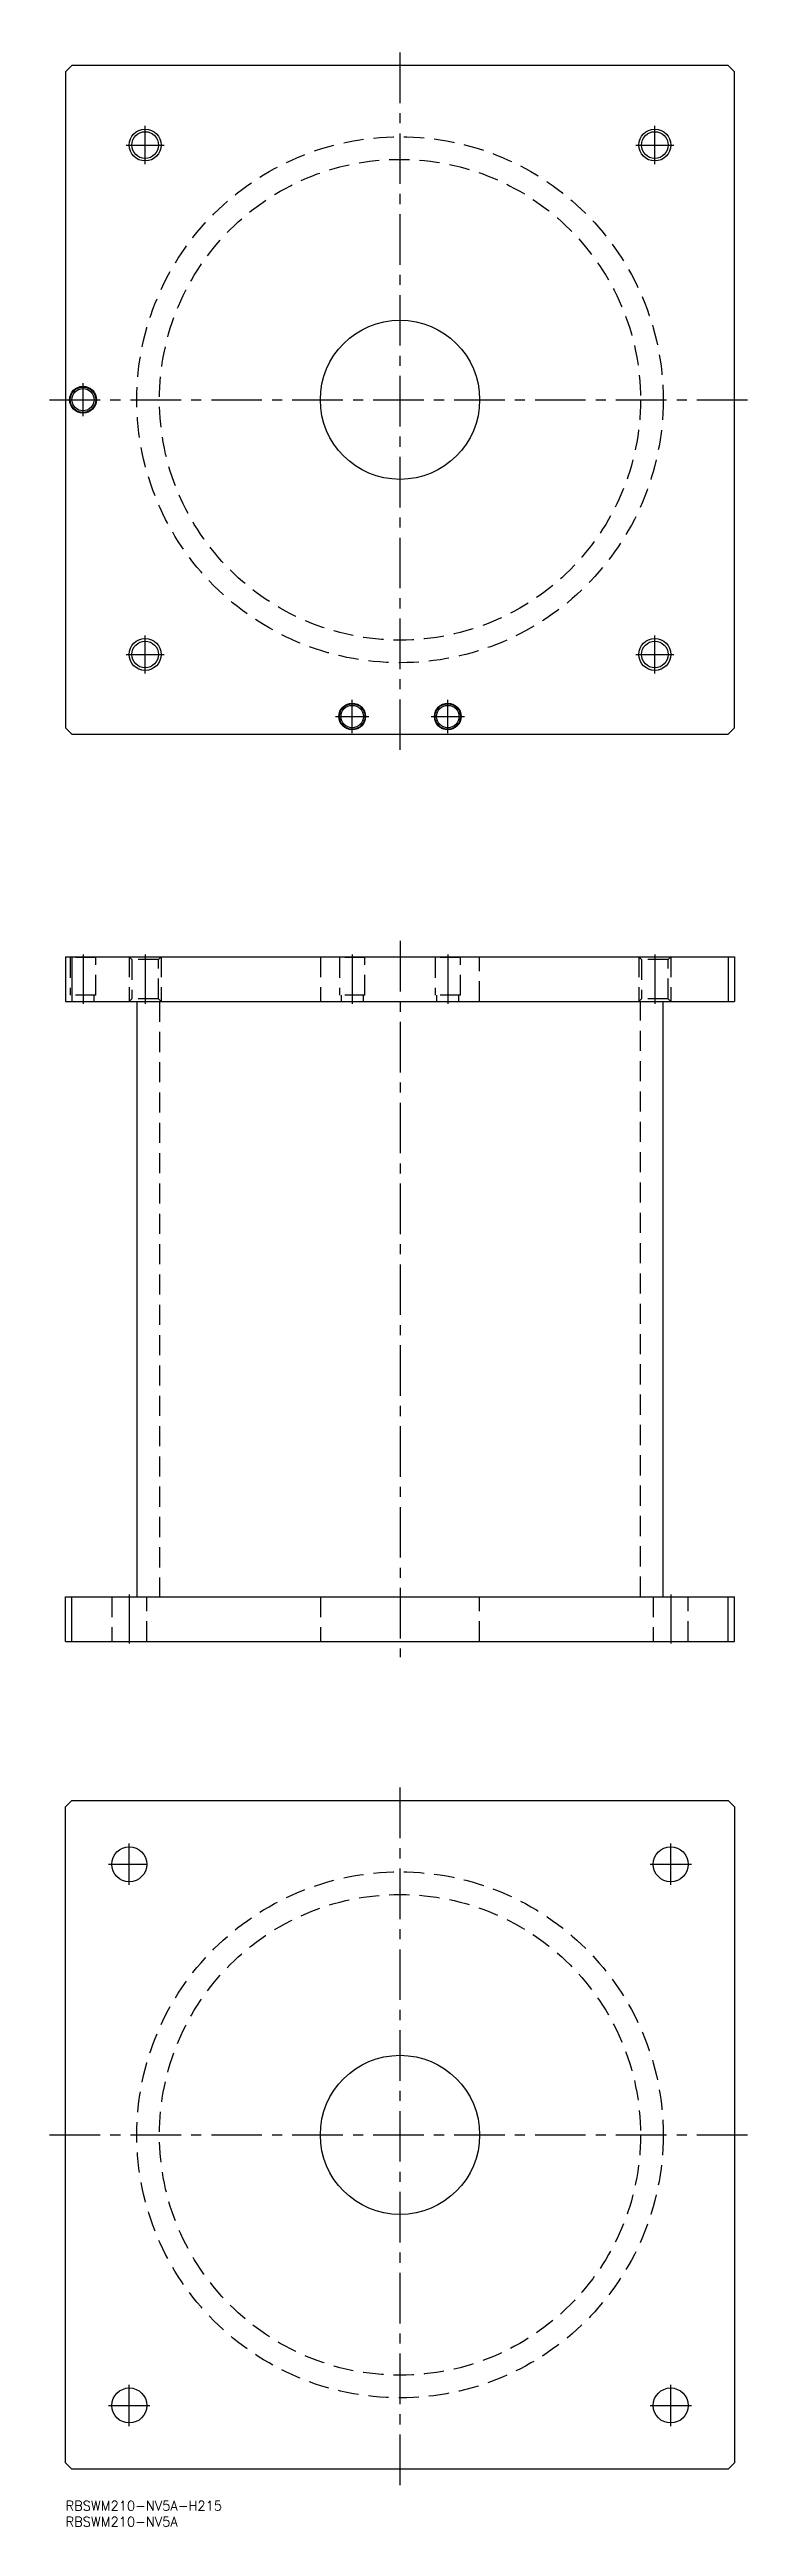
# Model space of a CAD drawing. Extents: x -5 to 215, y -8 to 770.
import ezdxf

# ---------------------------------------------------------------- set-up
doc = ezdxf.new("R2010")
doc.units = 0
doc.header["$LTSCALE"] = 0.5
doc.linetypes.add('CENTER', pattern=[50.8, 31.75, -6.35, 6.35, -6.35])
doc.linetypes.add('DASHED', pattern=[19.05, 12.7, -6.35])
for name, color, linetype in [('MSM_CENTER', 1, 'CENTER'), ('MSM_CONTINUOUS', 7, 'CONTINUOUS'), ('MSM_DASHED', 4, 'DASHED'), ('MSM_NARROW', 5, 'CONTINUOUS'), ('MSM_PART_NUMBER', 7, 'CONTINUOUS')]:
    doc.layers.add(name, color=color, linetype=linetype)
doc.styles.get("Standard").update_dxf_attribs({"font": 'txt.shx', "height": 3, "bigfont": 'bigfont.shx'})

msp = doc.modelspace()

# ---------------------------------------------------------------- linework, layer by layer
at = {"layer": 'MSM_CENTER'}
for p, q in [((105, 550), (105, 770)), ((19, 740), (31, 740)), ((25, 734), (25, 746)), ((179, 740), (191, 740)), ((185, 734), (185, 746)), ((5.5, 654.8), (5.5, 665.2)), ((-5, 660), (215, 660)), ((25, 574), (25, 586)), ((185, 574), (185, 586)), ((19, 580), (31, 580)), ((179, 580), (191, 580)), ((84.8, 560.5), (95.2, 560.5)), ((90, 555.3), (90, 565.7)), ((114.8, 560.5), (125.2, 560.5)), ((120, 555.3), (120, 565.7)), ((5.5, 485.7), (5.5, 470.3)), ((25, 485.7), (25, 470.3)), ((90, 485.7), (90, 470.3)), ((105, 490), (105, 265)), ((120, 485.7), (120, 470.3)), ((185, 485.7), (185, 470.3)), ((20, 284.7), (20, 269.3)), ((190, 284.7), (190, 269.3)), ((105, 5), (105, 225)), ((20, 193.5), (20, 206.5)), ((190, 193.5), (190, 206.5)), ((13.5, 200), (25.775, 200)), ((183.5, 200), (196.5, 200)), ((-5, 115), (215, 115)), ((20, 23.5), (20, 36.5)), ((190, 23.5), (190, 36.5)), ((13.5, 30), (26.5, 30)), ((183.5, 30), (196.5, 30))]:
    msp.add_line(p, q, dxfattribs=at)
at = {"layer": 'MSM_CONTINUOUS'}
for p, q in [((2, 765), (0, 763)), ((0, 763), (0, 557)), ((208, 765), (2, 765)), ((210, 763), (208, 765)), ((210, 557), (210, 763)), ((0, 557), (2, 555)), ((2, 555), (208, 555)), ((208, 555), (210, 557)), ((0, 485), (210, 485)), ((0, 485), (0, 471)), ((2, 485), (2, 471)), ((208, 485), (208, 471)), ((210, 485), (210, 471)), ((0, 471), (210, 471)), ((22.4, 471), (22.4, 284)), ((187.6, 284), (187.6, 471)), ((0, 270), (0, 284)), ((0, 284), (210, 284)), ((2, 270), (2, 284)), ((208, 270), (208, 284)), ((210, 270), (210, 284)), ((0, 270), (210, 270)), ((0, 218), (2, 220)), ((0, 12), (0, 218)), ((2, 220), (208, 220)), ((208, 220), (210, 218)), ((210, 218), (210, 12)), ((2, 10), (0, 12)), ((208, 10), (2, 10)), ((210, 12), (208, 10))]:
    msp.add_line(p, q, dxfattribs=at)
for centre, radius in [((25, 740), 4.188), ((185, 740), 4.188), ((105, 660), 25), ((5.5, 660), 4.2), ((5.5, 660), 4), ((5.5, 660), 3.5), ((25, 580), 4.188), ((185, 580), 4.188), ((90, 560.5), 4.2), ((90, 560.5), 4), ((90, 560.5), 3.5), ((120, 560.5), 4.2), ((120, 560.5), 4), ((120, 560.5), 3.5), ((20, 200), 5.5), ((190, 200), 5.5), ((105, 115), 25), ((20, 30), 5.5), ((190, 30), 5.5)]:
    msp.add_circle(centre, radius, dxfattribs=at)
at = {"layer": 'MSM_DASHED'}
for p, q in [((1.3, 485), (1.5, 484.8)), ((1.5, 484.8), (1.5, 473)), ((9.5, 484.8), (1.5, 484.8)), ((9.5, 484.8), (9.7, 485)), ((9.5, 473), (9.5, 484.8)), ((20, 485), (20.812, 484.188)), ((20, 485), (20, 471)), ((20.812, 484.188), (20.812, 471.812)), ((29.188, 484.188), (20.812, 484.188)), ((29.188, 484.188), (30, 485)), ((29.188, 471.812), (29.188, 484.188)), ((30, 485), (30, 471)), ((80, 485), (80, 471)), ((85.8, 485), (86, 484.8)), ((86, 484.8), (86, 473)), ((94, 484.8), (86, 484.8)), ((94, 484.8), (94.2, 485)), ((94, 473), (94, 484.8)), ((115.8, 485), (116, 484.8)), ((116, 484.8), (116, 473)), ((124, 484.8), (116, 484.8)), ((124, 484.8), (124.2, 485)), ((124, 473), (124, 484.8)), ((130, 471), (130, 485)), ((180, 485), (180.812, 484.188)), ((180, 485), (180, 471)), ((180.812, 484.188), (180.812, 471.812)), ((189.188, 484.188), (180.812, 484.188)), ((189.188, 484.188), (190, 485)), ((189.188, 471.812), (189.188, 484.188)), ((190, 485), (190, 471)), ((9.5, 473), (1.5, 473)), ((9, 471), (9, 473)), ((20.812, 471.812), (20, 471)), ((29.188, 471.812), (20.812, 471.812)), ((30, 471), (29.188, 471.812)), ((29.5, 471), (29.5, 284)), ((94, 473), (86, 473)), ((86.5, 473), (86.5, 471)), ((93.5, 471), (93.5, 473)), ((124, 473), (116, 473)), ((116.5, 473), (116.5, 471)), ((123.5, 471), (123.5, 473)), ((180.812, 471.812), (180, 471)), ((180.5, 284), (180.5, 471)), ((189.188, 471.812), (180.812, 471.812)), ((190, 471), (189.188, 471.812)), ((14.5, 284), (14.5, 270)), ((25.5, 270), (25.5, 284)), ((80, 284), (80, 270)), ((130, 270), (130, 284)), ((184.5, 284), (184.5, 270)), ((195.5, 270), (195.5, 284))]:
    msp.add_line(p, q, dxfattribs=at)
for centre, radius in [((105, 660), 82.6), ((105, 660), 75.5), ((105, 115), 82.6), ((105, 115), 75.5)]:
    msp.add_circle(centre, radius, dxfattribs=at)
at = {"layer": 'MSM_NARROW'}
for centre in [(25, 740), (185, 740), (25, 580), (185, 580)]:
    msp.add_circle(centre, 5, dxfattribs=at)

# ---------------------------------------------------------------- texts
at = {"layer": 'MSM_PART_NUMBER'}
for s, p in [('RBSWM210-NV5A-H215', (0, -3)), ('RBSWM210-NV5A', (0, -8))]:
    msp.add_text(s, height=3, dxfattribs=at).set_placement(p)

doc.saveas('drawing.dxf')
